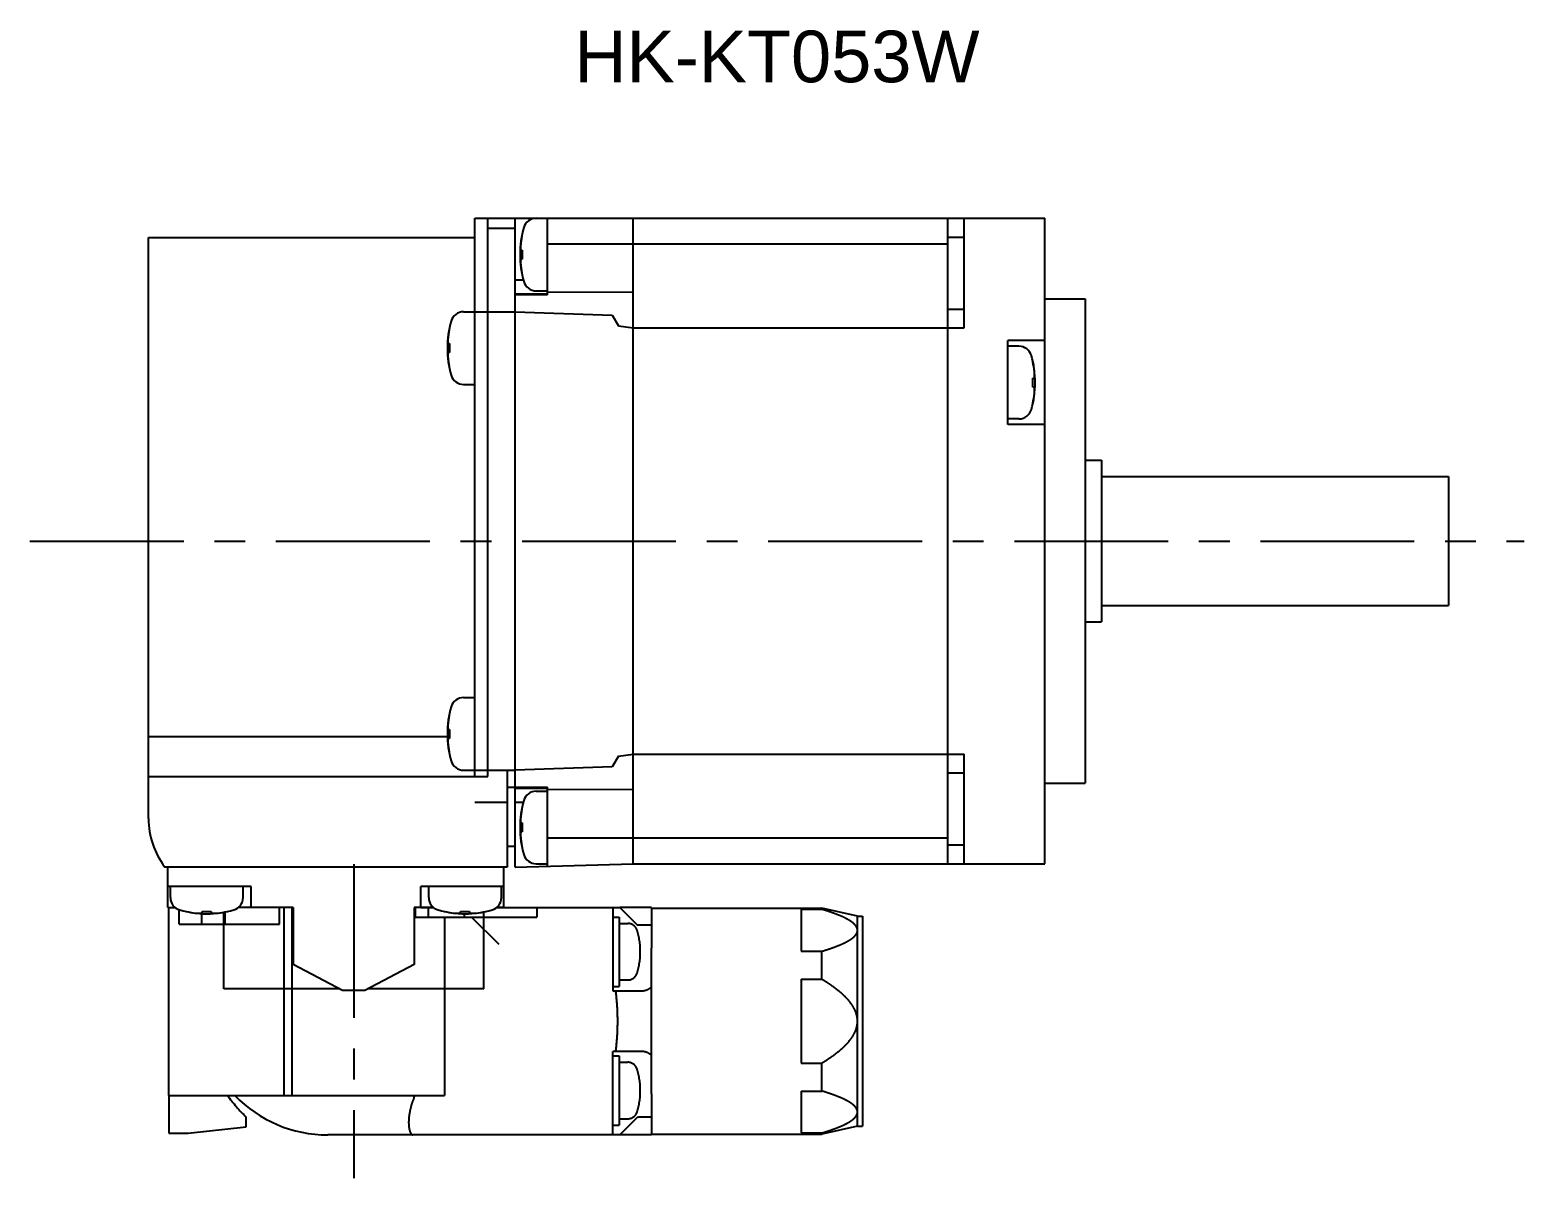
# Model space of a CAD drawing. Header units: millimetres. Extents: x 47 to 338, y 171 to 242.
# Drawn here: x 143.1 to 235.6, y 170.5 to 241.7 of the extents above; entities that cross this region are included whole.
import ezdxf

# ---------------------------------------------------------------- set-up
doc = ezdxf.new("R2010")
doc.units = ezdxf.units.MM
doc.linetypes.add('CENTER', pattern=[50.8, 31.75, -6.35, 6.35, -6.35])
doc.linetypes.add('PHANTOM', pattern=[63.5, 31.75, -6.35, 6.35, -6.35, 6.35, -6.35])
for name, color, linetype in [('CTR', 2, 'CENTER'), ('PHANTOM', 3, 'PHANTOM'), ('TEXT', 5, 'Continuous')]:
    doc.layers.add(name, color=color, linetype=linetype)
doc.styles.get("Standard").update_dxf_attribs({"font": 'arial.ttf'})

msp = doc.modelspace()

# ---------------------------------------------------------------- linework, layer by layer
for p, q in [((170.65, 195.4), (170.65, 230)), ((170.65, 230), (205.95, 230)), ((171.45, 195.4), (171.45, 230)), ((173.15, 189.8), (173.15, 230)), ((175.15, 225.25), (175.15, 230)), ((180.45, 190), (180.45, 230)), ((199.95, 190), (199.95, 230)), ((200.95, 223.2), (200.95, 230)), ((205.95, 190), (205.95, 230)), ((150.45, 192.8), (150.45, 228.8)), ((150.45, 228.8), (170.65, 228.8)), ((173.15, 229.354), (171.45, 229.354)), ((173.593, 229.05), (173.593, 229.019)), ((199.95, 228.835), (200.95, 228.835)), ((173.499, 228.03), (173.593, 228.03)), ((173.593, 228.03), (173.593, 227.47)), ((175.15, 228.42), (199.95, 228.42)), ((173.593, 227.47), (173.499, 227.47)), ((173.15, 226.184), (173.662, 226.184)), ((173.593, 226.481), (173.593, 226.45)), ((173.15, 225.306), (175.15, 225.306)), ((175.15, 225.25), (173.15, 225.25)), ((174.456, 225.5), (175.15, 225.5)), ((180.45, 225.419), (175.15, 225.393)), ((205.95, 225), (208.45, 225)), ((208.45, 225), (208.45, 195)), ((169.956, 224.2), (173.15, 224.2)), ((173.15, 224.2), (179.15, 223.99)), ((179.15, 223.99), (179.551, 223.323)), ((199.95, 224.359), (200.95, 224.359)), ((169.093, 223.25), (169.093, 223.219)), ((179.551, 223.323), (180.45, 223.2)), ((180.45, 223.2), (200.95, 223.2)), ((168.999, 222.23), (169.093, 222.23)), ((169.093, 222.23), (169.093, 221.67)), ((203.65, 217.217), (203.65, 222.417)), ((205.95, 222.417), (203.65, 222.417)), ((204.344, 222.067), (203.65, 222.067)), ((169.093, 221.67), (168.999, 221.67)), ((169.093, 220.681), (169.093, 220.65)), ((205.207, 221.087), (205.207, 221.117)), ((169.956, 219.7), (170.65, 219.7)), ((205.207, 219.537), (205.207, 220.097)), ((205.207, 220.097), (205.301, 220.097)), ((205.301, 219.537), (205.207, 219.537)), ((205.207, 218.517), (205.207, 218.548)), ((204.344, 217.567), (203.65, 217.567)), ((205.95, 217.217), (203.65, 217.217)), ((208.45, 215), (209.45, 215)), ((209.45, 215), (209.45, 205)), ((209.45, 214), (230.95, 214)), ((230.95, 214), (230.95, 206)), ((209.45, 206), (230.95, 206)), ((208.45, 205), (209.45, 205)), ((169.956, 200.3), (170.65, 200.3)), ((169.093, 199.35), (169.093, 199.319)), ((168.999, 198.33), (169.093, 198.33)), ((169.093, 198.33), (169.093, 197.77)), ((150.45, 197.889), (168.958, 197.889)), ((169.093, 197.77), (168.999, 197.77)), ((169.093, 196.781), (169.093, 196.75)), ((179.551, 196.677), (179.15, 196.01)), ((179.551, 196.677), (180.45, 196.8)), ((180.45, 196.8), (200.95, 196.8)), ((200.95, 190), (200.95, 196.8)), ((150.45, 195.4), (171.45, 195.4)), ((169.956, 195.8), (173.15, 195.8)), ((172.65, 195.8), (172.65, 189.8)), ((179.15, 196.01), (173.15, 195.8)), ((199.95, 195.641), (200.95, 195.641)), ((172.65, 194.75), (175.15, 194.75)), ((173.15, 194.694), (175.15, 194.694)), ((174.456, 194.5), (175.15, 194.5)), ((175.15, 189.855), (175.15, 194.75)), ((180.45, 194.581), (175.15, 194.607)), ((205.95, 195), (208.45, 195)), ((172.65, 193.8), (170.65, 193.8)), ((173.15, 193.816), (173.662, 193.816)), ((173.593, 193.55), (173.593, 193.519)), ((173.499, 192.53), (173.593, 192.53)), ((173.593, 192.53), (173.593, 191.97)), ((173.593, 191.97), (173.499, 191.97)), ((199.95, 191.58), (175.15, 191.58)), ((172.65, 191.1), (173.15, 191.1)), ((173.593, 190.981), (173.593, 190.95)), ((199.95, 191.165), (200.95, 191.165)), ((155.45, 189.8), (151.45, 189.8)), ((151.65, 187.3), (151.65, 189.8)), ((172.65, 189.8), (155.45, 189.8)), ((172.45, 187.3), (172.45, 189.8)), ((173.15, 189.8), (180.45, 190)), ((174.456, 190), (175.15, 190)), ((180.45, 190), (205.95, 190)), ((156.8, 188.6), (151.65, 188.6)), ((151.8, 187.906), (151.8, 188.6)), ((156.3, 187.906), (156.3, 188.6)), ((156.8, 187.3), (156.8, 188.6)), ((167.3, 187.3), (167.3, 188.6)), ((172.45, 188.6), (167.3, 188.6)), ((167.8, 187.906), (167.8, 188.6)), ((172.3, 187.906), (172.3, 188.6)), ((151.65, 187.3), (152.078, 187.3)), ((152.75, 187.043), (152.781, 187.043)), ((153.77, 186.949), (153.77, 187.043)), ((153.77, 187.043), (154.33, 187.043)), ((154.33, 187.043), (154.33, 186.949)), ((155.1, 182.25), (155.1, 186.996)), ((155.319, 187.043), (155.35, 187.043)), ((159.4, 187.3), (156.022, 187.3)), ((159.4, 187.3), (159.4, 183.76)), ((166.9, 187.3), (166.9, 183.76)), ((168.078, 187.3), (166.9, 187.3)), ((168.75, 187.043), (168.781, 187.043)), ((169.77, 186.949), (169.77, 187.043)), ((169.77, 187.043), (170.33, 187.043)), ((170.33, 187.043), (170.33, 186.949)), ((171.2, 182.25), (171.2, 187.012)), ((171.319, 187.043), (171.35, 187.043)), ((172.45, 187.3), (172.022, 187.3)), ((162.46, 182.15), (159.4, 183.76)), ((166.9, 183.76), (163.84, 182.15)), ((162.27, 182.25), (155.1, 182.25)), ((163.84, 182.15), (162.46, 182.15)), ((171.2, 182.25), (164.03, 182.25))]:
    msp.add_line(p, q)
for centre, radius, start, end in [((174.456, 229.2), 0.8, 90, 163.80865), ((179.45, 227.75), 6, 163.80865, 196.19135), ((179.45, 227.75), 5.993, 167.77143, 173.19887), ((179.45, 227.75), 5.993, 186.80113, 192.22857), ((174.456, 226.3), 0.8, 196.19135, 270), ((169.956, 223.4), 0.8, 90, 163.80865), ((174.95, 221.95), 6, 163.80865, 196.19135), ((174.95, 221.95), 5.993, 167.77143, 173.19887), ((204.344, 221.267), 0.8, 16.19135, 90), ((174.95, 221.95), 5.993, 186.80113, 192.22857), ((199.35, 219.817), 6, 343.80865, 16.19135), ((169.956, 220.5), 0.8, 196.19135, 270), ((199.35, 219.817), 5.993, 6.80113, 12.22857), ((199.35, 219.817), 5.993, 347.77143, 353.19887), ((204.344, 218.367), 0.8, 270, 343.80865), ((169.956, 199.5), 0.8, 90, 163.80865), ((174.95, 198.05), 6, 163.80865, 196.19135), ((174.95, 198.05), 5.993, 167.77143, 173.19887), ((174.95, 198.05), 5.993, 186.80113, 192.22857), ((169.956, 196.6), 0.8, 196.19135, 270), ((174.456, 193.7), 0.8, 90, 163.80865), ((179.45, 192.25), 6, 163.80865, 196.19135), ((179.45, 192.25), 5.993, 167.77143, 173.19887), ((155.45, 192.8), 5, 180, 216.8699), ((179.45, 192.25), 5.993, 186.80113, 192.22857), ((174.456, 190.8), 0.8, 196.19135, 270), ((152.6, 187.906), 0.8, 180, 253.80865), ((155.5, 187.906), 0.8, 286.19135, 0), ((168.6, 187.906), 0.8, 180, 253.80865), ((171.5, 187.906), 0.8, 286.19135, 0), ((154.05, 192.9), 6, 253.80865, 286.19135), ((154.05, 192.9), 5.993, 257.77143, 263.19887), ((154.05, 192.9), 5.993, 276.80113, 282.22857), ((170.05, 192.9), 6, 253.80865, 286.19135), ((170.05, 192.9), 5.993, 257.77143, 263.19887), ((170.05, 192.9), 5.993, 276.80113, 282.22857)]:
    msp.add_arc(centre, radius, start, end)
for points, knots in [([(173.499, 228.46), (173.498, 228.455), (173.498, 228.449), (173.497, 228.44), (173.496, 228.434), (173.496, 228.429), (173.496, 228.426), (173.496, 228.424), (173.495, 228.421), (173.495, 228.415), (173.494, 228.407), (173.493, 228.397), (173.493, 228.387), (173.492, 228.378), (173.492, 228.372), (173.491, 228.369), (173.491, 228.367), (173.491, 228.364), (173.491, 228.36), (173.49, 228.354), (173.49, 228.347), (173.489, 228.341), (173.489, 228.338), (173.489, 228.335), (173.489, 228.334), (173.489, 228.331), (173.489, 228.328), (173.488, 228.322), (173.488, 228.313), (173.487, 228.303), (173.487, 228.295), (173.486, 228.288), (173.486, 228.284), (173.486, 228.28), (173.486, 228.278), (173.485, 228.274), (173.485, 228.268), (173.485, 228.261), (173.485, 228.255), (173.484, 228.249), (173.484, 228.245), (173.484, 228.243), (173.484, 228.239), (173.484, 228.235), (173.483, 228.228), (173.483, 228.219), (173.483, 228.205), (173.482, 228.194), (173.482, 228.187)], [0, 0, 0, 0, 0.0625, 0.09375, 0.125, 0.140625, 0.15625, 0.164062, 0.171875, 0.1875, 0.21875, 0.25, 0.28125, 0.3125, 0.328125, 0.335938, 0.34375, 0.359375, 0.375, 0.40625, 0.4375, 0.46875, 0.484375, 0.492188, 0.5, 0.507812, 0.515625, 0.53125, 0.5625, 0.59375, 0.625, 0.640625, 0.65625, 0.664062, 0.671875, 0.6875, 0.71875, 0.75, 0.78125, 0.8125, 0.828125, 0.835938, 0.84375, 0.859375, 0.875, 0.90625, 0.9375, 1, 1, 1, 1]), ([(173.482, 228.187), (173.482, 228.184), (173.482, 228.179), (173.483, 228.173), (173.483, 228.168), (173.483, 228.165), (173.484, 228.161), (173.484, 228.157), (173.484, 228.151), (173.485, 228.145), (173.485, 228.14), (173.486, 228.136), (173.486, 228.133), (173.486, 228.13), (173.486, 228.126), (173.487, 228.122), (173.487, 228.119), (173.487, 228.116), (173.488, 228.115), (173.488, 228.111), (173.488, 228.108), (173.489, 228.103), (173.49, 228.097), (173.49, 228.091), (173.491, 228.086), (173.491, 228.082), (173.492, 228.08), (173.492, 228.077), (173.493, 228.073), (173.493, 228.069), (173.493, 228.066), (173.494, 228.063), (173.494, 228.06), (173.495, 228.057), (173.496, 228.051), (173.497, 228.042), (173.498, 228.034), (173.499, 228.03)], [0, 0, 0, 0, 0.0625, 0.125, 0.15625, 0.171875, 0.1875, 0.21875, 0.25, 0.28125, 0.3125, 0.328125, 0.34375, 0.375, 0.40625, 0.4375, 0.46875, 0.484375, 0.5, 0.515625, 0.53125, 0.5625, 0.59375, 0.625, 0.65625, 0.671875, 0.6875, 0.71875, 0.75, 0.78125, 0.8125, 0.828125, 0.84375, 0.859375, 0.875, 0.9375, 1, 1, 1, 1]), ([(173.499, 227.47), (173.498, 227.467), (173.498, 227.462), (173.497, 227.456), (173.496, 227.451), (173.495, 227.448), (173.495, 227.444), (173.494, 227.44), (173.493, 227.434), (173.493, 227.428), (173.492, 227.423), (173.491, 227.419), (173.491, 227.416), (173.491, 227.413), (173.49, 227.409), (173.49, 227.405), (173.489, 227.402), (173.489, 227.399), (173.489, 227.398), (173.489, 227.394), (173.488, 227.391), (173.488, 227.386), (173.487, 227.38), (173.487, 227.374), (173.486, 227.369), (173.486, 227.365), (173.485, 227.363), (173.485, 227.36), (173.485, 227.356), (173.485, 227.352), (173.484, 227.349), (173.484, 227.346), (173.484, 227.343), (173.484, 227.34), (173.483, 227.334), (173.483, 227.325), (173.482, 227.317), (173.482, 227.313)], [0, 0, 0, 0, 0.0625, 0.125, 0.15625, 0.171875, 0.1875, 0.21875, 0.25, 0.28125, 0.3125, 0.328125, 0.34375, 0.375, 0.40625, 0.4375, 0.46875, 0.484375, 0.5, 0.515625, 0.53125, 0.5625, 0.59375, 0.625, 0.65625, 0.671875, 0.6875, 0.71875, 0.75, 0.78125, 0.8125, 0.828125, 0.84375, 0.859375, 0.875, 0.9375, 1, 1, 1, 1]), ([(173.482, 227.313), (173.482, 227.308), (173.482, 227.302), (173.483, 227.293), (173.483, 227.287), (173.483, 227.283), (173.483, 227.28), (173.483, 227.278), (173.483, 227.274), (173.484, 227.268), (173.484, 227.26), (173.484, 227.25), (173.485, 227.24), (173.485, 227.231), (173.486, 227.225), (173.486, 227.222), (173.486, 227.22), (173.486, 227.217), (173.486, 227.213), (173.486, 227.207), (173.487, 227.2), (173.487, 227.195), (173.487, 227.191), (173.488, 227.188), (173.488, 227.187), (173.488, 227.184), (173.488, 227.181), (173.488, 227.175), (173.489, 227.166), (173.49, 227.156), (173.49, 227.148), (173.491, 227.141), (173.491, 227.137), (173.491, 227.133), (173.491, 227.131), (173.492, 227.127), (173.492, 227.121), (173.493, 227.115), (173.493, 227.108), (173.493, 227.102), (173.494, 227.098), (173.494, 227.096), (173.494, 227.092), (173.495, 227.088), (173.495, 227.081), (173.496, 227.072), (173.497, 227.058), (173.498, 227.047), (173.499, 227.04)], [0, 0, 0, 0, 0.0625, 0.09375, 0.125, 0.140625, 0.15625, 0.164062, 0.171875, 0.1875, 0.21875, 0.25, 0.28125, 0.3125, 0.328125, 0.335938, 0.34375, 0.359375, 0.375, 0.40625, 0.4375, 0.46875, 0.484375, 0.492188, 0.5, 0.507812, 0.515625, 0.53125, 0.5625, 0.59375, 0.625, 0.640625, 0.65625, 0.664062, 0.671875, 0.6875, 0.71875, 0.75, 0.78125, 0.8125, 0.828125, 0.835938, 0.84375, 0.859375, 0.875, 0.90625, 0.9375, 1, 1, 1, 1]), ([(168.999, 222.66), (168.998, 222.655), (168.998, 222.649), (168.997, 222.64), (168.996, 222.634), (168.996, 222.629), (168.996, 222.626), (168.996, 222.624), (168.995, 222.621), (168.995, 222.615), (168.994, 222.607), (168.993, 222.597), (168.993, 222.587), (168.992, 222.578), (168.992, 222.572), (168.991, 222.569), (168.991, 222.567), (168.991, 222.564), (168.991, 222.56), (168.99, 222.554), (168.99, 222.547), (168.989, 222.541), (168.989, 222.538), (168.989, 222.535), (168.989, 222.534), (168.989, 222.531), (168.989, 222.528), (168.988, 222.522), (168.988, 222.513), (168.987, 222.503), (168.987, 222.495), (168.986, 222.488), (168.986, 222.484), (168.986, 222.48), (168.986, 222.478), (168.985, 222.474), (168.985, 222.468), (168.985, 222.461), (168.985, 222.455), (168.984, 222.449), (168.984, 222.445), (168.984, 222.443), (168.984, 222.439), (168.984, 222.435), (168.983, 222.428), (168.983, 222.419), (168.983, 222.405), (168.982, 222.394), (168.982, 222.387)], [0, 0, 0, 0, 0.0625, 0.09375, 0.125, 0.140625, 0.15625, 0.164062, 0.171875, 0.1875, 0.21875, 0.25, 0.28125, 0.3125, 0.328125, 0.335938, 0.34375, 0.359375, 0.375, 0.40625, 0.4375, 0.46875, 0.484375, 0.492188, 0.5, 0.507812, 0.515625, 0.53125, 0.5625, 0.59375, 0.625, 0.640625, 0.65625, 0.664062, 0.671875, 0.6875, 0.71875, 0.75, 0.78125, 0.8125, 0.828125, 0.835938, 0.84375, 0.859375, 0.875, 0.90625, 0.9375, 1, 1, 1, 1]), ([(168.982, 222.387), (168.982, 222.384), (168.982, 222.379), (168.983, 222.373), (168.983, 222.368), (168.983, 222.365), (168.984, 222.361), (168.984, 222.357), (168.984, 222.351), (168.985, 222.345), (168.985, 222.34), (168.986, 222.336), (168.986, 222.333), (168.986, 222.33), (168.986, 222.326), (168.987, 222.322), (168.987, 222.319), (168.987, 222.316), (168.988, 222.315), (168.988, 222.311), (168.988, 222.308), (168.989, 222.303), (168.99, 222.297), (168.99, 222.291), (168.991, 222.286), (168.991, 222.282), (168.992, 222.28), (168.992, 222.277), (168.993, 222.273), (168.993, 222.269), (168.993, 222.266), (168.994, 222.263), (168.994, 222.26), (168.995, 222.257), (168.996, 222.251), (168.997, 222.242), (168.998, 222.234), (168.999, 222.23)], [0, 0, 0, 0, 0.0625, 0.125, 0.15625, 0.171875, 0.1875, 0.21875, 0.25, 0.28125, 0.3125, 0.328125, 0.34375, 0.375, 0.40625, 0.4375, 0.46875, 0.484375, 0.5, 0.515625, 0.53125, 0.5625, 0.59375, 0.625, 0.65625, 0.671875, 0.6875, 0.71875, 0.75, 0.78125, 0.8125, 0.828125, 0.84375, 0.859375, 0.875, 0.9375, 1, 1, 1, 1]), ([(168.999, 221.67), (168.998, 221.667), (168.998, 221.662), (168.997, 221.656), (168.996, 221.651), (168.995, 221.648), (168.995, 221.644), (168.994, 221.64), (168.993, 221.634), (168.993, 221.628), (168.992, 221.623), (168.991, 221.619), (168.991, 221.616), (168.991, 221.613), (168.99, 221.609), (168.99, 221.605), (168.989, 221.602), (168.989, 221.599), (168.989, 221.598), (168.989, 221.594), (168.988, 221.591), (168.988, 221.586), (168.987, 221.58), (168.987, 221.574), (168.986, 221.569), (168.986, 221.565), (168.985, 221.563), (168.985, 221.56), (168.985, 221.556), (168.985, 221.552), (168.984, 221.549), (168.984, 221.546), (168.984, 221.543), (168.984, 221.54), (168.983, 221.534), (168.983, 221.525), (168.982, 221.517), (168.982, 221.513)], [0, 0, 0, 0, 0.0625, 0.125, 0.15625, 0.171875, 0.1875, 0.21875, 0.25, 0.28125, 0.3125, 0.328125, 0.34375, 0.375, 0.40625, 0.4375, 0.46875, 0.484375, 0.5, 0.515625, 0.53125, 0.5625, 0.59375, 0.625, 0.65625, 0.671875, 0.6875, 0.71875, 0.75, 0.78125, 0.8125, 0.828125, 0.84375, 0.859375, 0.875, 0.9375, 1, 1, 1, 1]), ([(168.982, 221.513), (168.982, 221.508), (168.982, 221.502), (168.983, 221.493), (168.983, 221.487), (168.983, 221.483), (168.983, 221.48), (168.983, 221.478), (168.983, 221.474), (168.984, 221.468), (168.984, 221.46), (168.984, 221.45), (168.985, 221.44), (168.985, 221.431), (168.986, 221.425), (168.986, 221.422), (168.986, 221.42), (168.986, 221.417), (168.986, 221.413), (168.986, 221.407), (168.987, 221.4), (168.987, 221.395), (168.987, 221.391), (168.988, 221.388), (168.988, 221.387), (168.988, 221.384), (168.988, 221.381), (168.988, 221.375), (168.989, 221.366), (168.99, 221.356), (168.99, 221.348), (168.991, 221.341), (168.991, 221.337), (168.991, 221.333), (168.991, 221.331), (168.992, 221.327), (168.992, 221.321), (168.993, 221.315), (168.993, 221.308), (168.993, 221.302), (168.994, 221.298), (168.994, 221.296), (168.994, 221.292), (168.995, 221.288), (168.995, 221.281), (168.996, 221.272), (168.997, 221.258), (168.998, 221.247), (168.999, 221.24)], [0, 0, 0, 0, 0.0625, 0.09375, 0.125, 0.140625, 0.15625, 0.164062, 0.171875, 0.1875, 0.21875, 0.25, 0.28125, 0.3125, 0.328125, 0.335938, 0.34375, 0.359375, 0.375, 0.40625, 0.4375, 0.46875, 0.484375, 0.492188, 0.5, 0.507812, 0.515625, 0.53125, 0.5625, 0.59375, 0.625, 0.640625, 0.65625, 0.664062, 0.671875, 0.6875, 0.71875, 0.75, 0.78125, 0.8125, 0.828125, 0.835938, 0.84375, 0.859375, 0.875, 0.90625, 0.9375, 1, 1, 1, 1]), ([(205.318, 220.254), (205.318, 220.259), (205.318, 220.266), (205.317, 220.275), (205.317, 220.28), (205.317, 220.285), (205.317, 220.288), (205.317, 220.29), (205.317, 220.293), (205.316, 220.299), (205.316, 220.307), (205.316, 220.318), (205.315, 220.328), (205.315, 220.336), (205.314, 220.342), (205.314, 220.345), (205.314, 220.347), (205.314, 220.35), (205.314, 220.355), (205.314, 220.36), (205.313, 220.367), (205.313, 220.373), (205.313, 220.377), (205.312, 220.379), (205.312, 220.38), (205.312, 220.383), (205.312, 220.387), (205.312, 220.393), (205.311, 220.401), (205.31, 220.411), (205.31, 220.42), (205.309, 220.426), (205.309, 220.431), (205.309, 220.434), (205.309, 220.437), (205.308, 220.44), (205.308, 220.446), (205.307, 220.453), (205.307, 220.46), (205.307, 220.465), (205.306, 220.469), (205.306, 220.472), (205.306, 220.475), (205.305, 220.48), (205.305, 220.487), (205.304, 220.495), (205.303, 220.51), (205.302, 220.52), (205.301, 220.527)], [0, 0, 0, 0, 0.0625, 0.09375, 0.125, 0.140625, 0.15625, 0.164062, 0.171875, 0.1875, 0.21875, 0.25, 0.28125, 0.3125, 0.328125, 0.335938, 0.34375, 0.359375, 0.375, 0.40625, 0.4375, 0.46875, 0.484375, 0.492188, 0.5, 0.507812, 0.515625, 0.53125, 0.5625, 0.59375, 0.625, 0.640625, 0.65625, 0.664062, 0.671875, 0.6875, 0.71875, 0.75, 0.78125, 0.8125, 0.828125, 0.835938, 0.84375, 0.859375, 0.875, 0.90625, 0.9375, 1, 1, 1, 1]), ([(205.301, 220.097), (205.302, 220.1), (205.302, 220.105), (205.303, 220.112), (205.304, 220.116), (205.305, 220.119), (205.305, 220.123), (205.306, 220.128), (205.307, 220.134), (205.307, 220.14), (205.308, 220.144), (205.309, 220.148), (205.309, 220.151), (205.309, 220.154), (205.31, 220.158), (205.31, 220.162), (205.311, 220.165), (205.311, 220.168), (205.311, 220.17), (205.311, 220.173), (205.312, 220.177), (205.312, 220.182), (205.313, 220.188), (205.313, 220.193), (205.314, 220.198), (205.314, 220.202), (205.315, 220.204), (205.315, 220.208), (205.315, 220.212), (205.315, 220.215), (205.316, 220.219), (205.316, 220.221), (205.316, 220.224), (205.316, 220.227), (205.317, 220.233), (205.317, 220.242), (205.318, 220.25), (205.318, 220.254)], [0, 0, 0, 0, 0.0625, 0.125, 0.15625, 0.171875, 0.1875, 0.21875, 0.25, 0.28125, 0.3125, 0.328125, 0.34375, 0.375, 0.40625, 0.4375, 0.46875, 0.484375, 0.5, 0.515625, 0.53125, 0.5625, 0.59375, 0.625, 0.65625, 0.671875, 0.6875, 0.71875, 0.75, 0.78125, 0.8125, 0.828125, 0.84375, 0.859375, 0.875, 0.9375, 1, 1, 1, 1]), ([(205.318, 219.38), (205.318, 219.383), (205.318, 219.388), (205.317, 219.395), (205.317, 219.399), (205.317, 219.402), (205.316, 219.406), (205.316, 219.411), (205.316, 219.417), (205.315, 219.423), (205.315, 219.427), (205.314, 219.432), (205.314, 219.434), (205.314, 219.438), (205.314, 219.441), (205.313, 219.445), (205.313, 219.449), (205.313, 219.451), (205.312, 219.453), (205.312, 219.456), (205.312, 219.46), (205.311, 219.465), (205.31, 219.471), (205.31, 219.476), (205.309, 219.481), (205.309, 219.485), (205.308, 219.487), (205.308, 219.491), (205.307, 219.495), (205.307, 219.498), (205.307, 219.502), (205.306, 219.504), (205.306, 219.507), (205.305, 219.51), (205.304, 219.516), (205.303, 219.525), (205.302, 219.533), (205.301, 219.537)], [0, 0, 0, 0, 0.0625, 0.125, 0.15625, 0.171875, 0.1875, 0.21875, 0.25, 0.28125, 0.3125, 0.328125, 0.34375, 0.375, 0.40625, 0.4375, 0.46875, 0.484375, 0.5, 0.515625, 0.53125, 0.5625, 0.59375, 0.625, 0.65625, 0.671875, 0.6875, 0.71875, 0.75, 0.78125, 0.8125, 0.828125, 0.84375, 0.859375, 0.875, 0.9375, 1, 1, 1, 1]), ([(205.301, 219.108), (205.302, 219.112), (205.302, 219.119), (205.303, 219.128), (205.304, 219.134), (205.304, 219.138), (205.304, 219.141), (205.304, 219.143), (205.305, 219.146), (205.305, 219.152), (205.306, 219.161), (205.307, 219.171), (205.307, 219.181), (205.308, 219.189), (205.308, 219.195), (205.309, 219.198), (205.309, 219.2), (205.309, 219.203), (205.309, 219.208), (205.31, 219.213), (205.31, 219.22), (205.311, 219.226), (205.311, 219.23), (205.311, 219.232), (205.311, 219.234), (205.311, 219.236), (205.311, 219.24), (205.312, 219.246), (205.312, 219.254), (205.313, 219.264), (205.313, 219.273), (205.314, 219.279), (205.314, 219.284), (205.314, 219.287), (205.314, 219.29), (205.315, 219.293), (205.315, 219.299), (205.315, 219.306), (205.315, 219.313), (205.316, 219.318), (205.316, 219.322), (205.316, 219.325), (205.316, 219.328), (205.316, 219.333), (205.317, 219.34), (205.317, 219.349), (205.317, 219.363), (205.318, 219.373), (205.318, 219.38)], [0, 0, 0, 0, 0.0625, 0.09375, 0.125, 0.140625, 0.15625, 0.164062, 0.171875, 0.1875, 0.21875, 0.25, 0.28125, 0.3125, 0.328125, 0.335938, 0.34375, 0.359375, 0.375, 0.40625, 0.4375, 0.46875, 0.484375, 0.492188, 0.5, 0.507812, 0.515625, 0.53125, 0.5625, 0.59375, 0.625, 0.640625, 0.65625, 0.664062, 0.671875, 0.6875, 0.71875, 0.75, 0.78125, 0.8125, 0.828125, 0.835938, 0.84375, 0.859375, 0.875, 0.90625, 0.9375, 1, 1, 1, 1]), ([(168.999, 198.76), (168.998, 198.755), (168.998, 198.749), (168.997, 198.74), (168.996, 198.734), (168.996, 198.729), (168.996, 198.726), (168.996, 198.724), (168.995, 198.721), (168.995, 198.715), (168.994, 198.707), (168.993, 198.697), (168.993, 198.687), (168.992, 198.678), (168.992, 198.672), (168.991, 198.669), (168.991, 198.667), (168.991, 198.664), (168.991, 198.66), (168.99, 198.654), (168.99, 198.647), (168.989, 198.641), (168.989, 198.638), (168.989, 198.635), (168.989, 198.634), (168.989, 198.631), (168.989, 198.628), (168.988, 198.622), (168.988, 198.613), (168.987, 198.603), (168.987, 198.595), (168.986, 198.588), (168.986, 198.584), (168.986, 198.58), (168.986, 198.578), (168.985, 198.574), (168.985, 198.568), (168.985, 198.561), (168.985, 198.555), (168.984, 198.549), (168.984, 198.545), (168.984, 198.543), (168.984, 198.539), (168.984, 198.535), (168.983, 198.528), (168.983, 198.519), (168.983, 198.505), (168.982, 198.494), (168.982, 198.487)], [0, 0, 0, 0, 0.0625, 0.09375, 0.125, 0.140625, 0.15625, 0.164062, 0.171875, 0.1875, 0.21875, 0.25, 0.28125, 0.3125, 0.328125, 0.335938, 0.34375, 0.359375, 0.375, 0.40625, 0.4375, 0.46875, 0.484375, 0.492188, 0.5, 0.507812, 0.515625, 0.53125, 0.5625, 0.59375, 0.625, 0.640625, 0.65625, 0.664062, 0.671875, 0.6875, 0.71875, 0.75, 0.78125, 0.8125, 0.828125, 0.835938, 0.84375, 0.859375, 0.875, 0.90625, 0.9375, 1, 1, 1, 1]), ([(168.982, 198.487), (168.982, 198.484), (168.982, 198.479), (168.983, 198.473), (168.983, 198.468), (168.983, 198.465), (168.984, 198.461), (168.984, 198.457), (168.984, 198.451), (168.985, 198.445), (168.985, 198.44), (168.986, 198.436), (168.986, 198.433), (168.986, 198.43), (168.986, 198.426), (168.987, 198.422), (168.987, 198.419), (168.987, 198.416), (168.988, 198.415), (168.988, 198.411), (168.988, 198.408), (168.989, 198.403), (168.99, 198.397), (168.99, 198.391), (168.991, 198.386), (168.991, 198.382), (168.992, 198.38), (168.992, 198.377), (168.993, 198.373), (168.993, 198.369), (168.993, 198.366), (168.994, 198.363), (168.994, 198.36), (168.995, 198.357), (168.996, 198.351), (168.997, 198.342), (168.998, 198.334), (168.999, 198.33)], [0, 0, 0, 0, 0.0625, 0.125, 0.15625, 0.171875, 0.1875, 0.21875, 0.25, 0.28125, 0.3125, 0.328125, 0.34375, 0.375, 0.40625, 0.4375, 0.46875, 0.484375, 0.5, 0.515625, 0.53125, 0.5625, 0.59375, 0.625, 0.65625, 0.671875, 0.6875, 0.71875, 0.75, 0.78125, 0.8125, 0.828125, 0.84375, 0.859375, 0.875, 0.9375, 1, 1, 1, 1]), ([(168.999, 197.77), (168.998, 197.767), (168.998, 197.762), (168.997, 197.756), (168.996, 197.751), (168.995, 197.748), (168.995, 197.744), (168.994, 197.74), (168.993, 197.734), (168.993, 197.728), (168.992, 197.723), (168.991, 197.719), (168.991, 197.716), (168.991, 197.713), (168.99, 197.709), (168.99, 197.705), (168.989, 197.702), (168.989, 197.699), (168.989, 197.698), (168.989, 197.694), (168.988, 197.691), (168.988, 197.686), (168.987, 197.68), (168.987, 197.674), (168.986, 197.669), (168.986, 197.665), (168.985, 197.663), (168.985, 197.66), (168.985, 197.656), (168.985, 197.652), (168.984, 197.649), (168.984, 197.646), (168.984, 197.643), (168.984, 197.64), (168.983, 197.634), (168.983, 197.625), (168.982, 197.617), (168.982, 197.613)], [0, 0, 0, 0, 0.0625, 0.125, 0.15625, 0.171875, 0.1875, 0.21875, 0.25, 0.28125, 0.3125, 0.328125, 0.34375, 0.375, 0.40625, 0.4375, 0.46875, 0.484375, 0.5, 0.515625, 0.53125, 0.5625, 0.59375, 0.625, 0.65625, 0.671875, 0.6875, 0.71875, 0.75, 0.78125, 0.8125, 0.828125, 0.84375, 0.859375, 0.875, 0.9375, 1, 1, 1, 1]), ([(168.982, 197.613), (168.982, 197.608), (168.982, 197.602), (168.983, 197.593), (168.983, 197.587), (168.983, 197.583), (168.983, 197.58), (168.983, 197.578), (168.983, 197.574), (168.984, 197.568), (168.984, 197.56), (168.984, 197.55), (168.985, 197.54), (168.985, 197.531), (168.986, 197.525), (168.986, 197.522), (168.986, 197.52), (168.986, 197.517), (168.986, 197.513), (168.986, 197.507), (168.987, 197.5), (168.987, 197.495), (168.987, 197.491), (168.988, 197.488), (168.988, 197.487), (168.988, 197.484), (168.988, 197.481), (168.988, 197.475), (168.989, 197.466), (168.99, 197.456), (168.99, 197.448), (168.991, 197.441), (168.991, 197.437), (168.991, 197.433), (168.991, 197.431), (168.992, 197.427), (168.992, 197.421), (168.993, 197.415), (168.993, 197.408), (168.993, 197.402), (168.994, 197.398), (168.994, 197.396), (168.994, 197.392), (168.995, 197.388), (168.995, 197.381), (168.996, 197.372), (168.997, 197.358), (168.998, 197.347), (168.999, 197.34)], [0, 0, 0, 0, 0.0625, 0.09375, 0.125, 0.140625, 0.15625, 0.164062, 0.171875, 0.1875, 0.21875, 0.25, 0.28125, 0.3125, 0.328125, 0.335938, 0.34375, 0.359375, 0.375, 0.40625, 0.4375, 0.46875, 0.484375, 0.492188, 0.5, 0.507812, 0.515625, 0.53125, 0.5625, 0.59375, 0.625, 0.640625, 0.65625, 0.664062, 0.671875, 0.6875, 0.71875, 0.75, 0.78125, 0.8125, 0.828125, 0.835938, 0.84375, 0.859375, 0.875, 0.90625, 0.9375, 1, 1, 1, 1]), ([(173.499, 192.96), (173.498, 192.955), (173.498, 192.949), (173.497, 192.94), (173.496, 192.934), (173.496, 192.929), (173.496, 192.926), (173.496, 192.924), (173.495, 192.921), (173.495, 192.915), (173.494, 192.907), (173.493, 192.897), (173.493, 192.887), (173.492, 192.878), (173.492, 192.872), (173.491, 192.869), (173.491, 192.867), (173.491, 192.864), (173.491, 192.86), (173.49, 192.854), (173.49, 192.847), (173.489, 192.841), (173.489, 192.838), (173.489, 192.835), (173.489, 192.834), (173.489, 192.831), (173.489, 192.828), (173.488, 192.822), (173.488, 192.813), (173.487, 192.803), (173.487, 192.795), (173.486, 192.788), (173.486, 192.784), (173.486, 192.78), (173.486, 192.778), (173.485, 192.774), (173.485, 192.768), (173.485, 192.761), (173.485, 192.755), (173.484, 192.749), (173.484, 192.745), (173.484, 192.743), (173.484, 192.739), (173.484, 192.735), (173.483, 192.728), (173.483, 192.719), (173.483, 192.705), (173.482, 192.694), (173.482, 192.687)], [0, 0, 0, 0, 0.0625, 0.09375, 0.125, 0.140625, 0.15625, 0.164062, 0.171875, 0.1875, 0.21875, 0.25, 0.28125, 0.3125, 0.328125, 0.335938, 0.34375, 0.359375, 0.375, 0.40625, 0.4375, 0.46875, 0.484375, 0.492188, 0.5, 0.507812, 0.515625, 0.53125, 0.5625, 0.59375, 0.625, 0.640625, 0.65625, 0.664062, 0.671875, 0.6875, 0.71875, 0.75, 0.78125, 0.8125, 0.828125, 0.835938, 0.84375, 0.859375, 0.875, 0.90625, 0.9375, 1, 1, 1, 1]), ([(173.482, 192.687), (173.482, 192.684), (173.482, 192.679), (173.483, 192.673), (173.483, 192.668), (173.483, 192.665), (173.484, 192.661), (173.484, 192.657), (173.484, 192.651), (173.485, 192.645), (173.485, 192.64), (173.486, 192.636), (173.486, 192.633), (173.486, 192.63), (173.486, 192.626), (173.487, 192.622), (173.487, 192.619), (173.487, 192.616), (173.488, 192.615), (173.488, 192.611), (173.488, 192.608), (173.489, 192.603), (173.49, 192.597), (173.49, 192.591), (173.491, 192.586), (173.491, 192.582), (173.492, 192.58), (173.492, 192.577), (173.493, 192.573), (173.493, 192.569), (173.493, 192.566), (173.494, 192.563), (173.494, 192.56), (173.495, 192.557), (173.496, 192.551), (173.497, 192.542), (173.498, 192.534), (173.499, 192.53)], [0, 0, 0, 0, 0.0625, 0.125, 0.15625, 0.171875, 0.1875, 0.21875, 0.25, 0.28125, 0.3125, 0.328125, 0.34375, 0.375, 0.40625, 0.4375, 0.46875, 0.484375, 0.5, 0.515625, 0.53125, 0.5625, 0.59375, 0.625, 0.65625, 0.671875, 0.6875, 0.71875, 0.75, 0.78125, 0.8125, 0.828125, 0.84375, 0.859375, 0.875, 0.9375, 1, 1, 1, 1]), ([(173.499, 191.97), (173.498, 191.967), (173.498, 191.962), (173.497, 191.956), (173.496, 191.951), (173.495, 191.948), (173.495, 191.944), (173.494, 191.94), (173.493, 191.934), (173.493, 191.928), (173.492, 191.923), (173.491, 191.919), (173.491, 191.916), (173.491, 191.913), (173.49, 191.909), (173.49, 191.905), (173.489, 191.902), (173.489, 191.899), (173.489, 191.898), (173.489, 191.894), (173.488, 191.891), (173.488, 191.886), (173.487, 191.88), (173.487, 191.874), (173.486, 191.869), (173.486, 191.865), (173.485, 191.863), (173.485, 191.86), (173.485, 191.856), (173.485, 191.852), (173.484, 191.849), (173.484, 191.846), (173.484, 191.843), (173.484, 191.84), (173.483, 191.834), (173.483, 191.825), (173.482, 191.817), (173.482, 191.813)], [0, 0, 0, 0, 0.0625, 0.125, 0.15625, 0.171875, 0.1875, 0.21875, 0.25, 0.28125, 0.3125, 0.328125, 0.34375, 0.375, 0.40625, 0.4375, 0.46875, 0.484375, 0.5, 0.515625, 0.53125, 0.5625, 0.59375, 0.625, 0.65625, 0.671875, 0.6875, 0.71875, 0.75, 0.78125, 0.8125, 0.828125, 0.84375, 0.859375, 0.875, 0.9375, 1, 1, 1, 1]), ([(173.482, 191.813), (173.482, 191.808), (173.482, 191.802), (173.483, 191.793), (173.483, 191.787), (173.483, 191.783), (173.483, 191.78), (173.483, 191.778), (173.483, 191.774), (173.484, 191.768), (173.484, 191.76), (173.484, 191.75), (173.485, 191.74), (173.485, 191.731), (173.486, 191.725), (173.486, 191.722), (173.486, 191.72), (173.486, 191.717), (173.486, 191.713), (173.486, 191.707), (173.487, 191.7), (173.487, 191.695), (173.487, 191.691), (173.488, 191.688), (173.488, 191.687), (173.488, 191.684), (173.488, 191.681), (173.488, 191.675), (173.489, 191.666), (173.49, 191.656), (173.49, 191.648), (173.491, 191.641), (173.491, 191.637), (173.491, 191.633), (173.491, 191.631), (173.492, 191.627), (173.492, 191.621), (173.493, 191.615), (173.493, 191.608), (173.493, 191.602), (173.494, 191.598), (173.494, 191.596), (173.494, 191.592), (173.495, 191.588), (173.495, 191.581), (173.496, 191.572), (173.497, 191.558), (173.498, 191.547), (173.499, 191.54)], [0, 0, 0, 0, 0.0625, 0.09375, 0.125, 0.140625, 0.15625, 0.164062, 0.171875, 0.1875, 0.21875, 0.25, 0.28125, 0.3125, 0.328125, 0.335938, 0.34375, 0.359375, 0.375, 0.40625, 0.4375, 0.46875, 0.484375, 0.492188, 0.5, 0.507812, 0.515625, 0.53125, 0.5625, 0.59375, 0.625, 0.640625, 0.65625, 0.664062, 0.671875, 0.6875, 0.71875, 0.75, 0.78125, 0.8125, 0.828125, 0.835938, 0.84375, 0.859375, 0.875, 0.90625, 0.9375, 1, 1, 1, 1]), ([(153.34, 186.949), (153.345, 186.948), (153.351, 186.948), (153.36, 186.947), (153.366, 186.946), (153.371, 186.946), (153.374, 186.946), (153.376, 186.946), (153.379, 186.945), (153.385, 186.945), (153.393, 186.944), (153.403, 186.943), (153.413, 186.943), (153.422, 186.942), (153.428, 186.942), (153.431, 186.941), (153.433, 186.941), (153.436, 186.941), (153.44, 186.941), (153.446, 186.94), (153.453, 186.94), (153.459, 186.939), (153.462, 186.939), (153.465, 186.939), (153.466, 186.939), (153.469, 186.939), (153.472, 186.939), (153.478, 186.938), (153.487, 186.938), (153.497, 186.937), (153.505, 186.937), (153.512, 186.936), (153.516, 186.936), (153.52, 186.936), (153.522, 186.936), (153.526, 186.935), (153.532, 186.935), (153.539, 186.935), (153.545, 186.935), (153.551, 186.934), (153.555, 186.934), (153.557, 186.934), (153.561, 186.934), (153.565, 186.934), (153.572, 186.933), (153.581, 186.933), (153.595, 186.933), (153.606, 186.932), (153.613, 186.932)], [0, 0, 0, 0, 0.0625, 0.09375, 0.125, 0.140625, 0.15625, 0.164062, 0.171875, 0.1875, 0.21875, 0.25, 0.28125, 0.3125, 0.328125, 0.335938, 0.34375, 0.359375, 0.375, 0.40625, 0.4375, 0.46875, 0.484375, 0.492188, 0.5, 0.507812, 0.515625, 0.53125, 0.5625, 0.59375, 0.625, 0.640625, 0.65625, 0.664062, 0.671875, 0.6875, 0.71875, 0.75, 0.78125, 0.8125, 0.828125, 0.835938, 0.84375, 0.859375, 0.875, 0.90625, 0.9375, 1, 1, 1, 1]), ([(153.613, 186.932), (153.616, 186.932), (153.621, 186.932), (153.627, 186.933), (153.632, 186.933), (153.635, 186.933), (153.639, 186.934), (153.643, 186.934), (153.649, 186.934), (153.655, 186.935), (153.66, 186.935), (153.664, 186.936), (153.667, 186.936), (153.67, 186.936), (153.674, 186.936), (153.678, 186.937), (153.681, 186.937), (153.684, 186.937), (153.685, 186.938), (153.689, 186.938), (153.692, 186.938), (153.697, 186.939), (153.703, 186.94), (153.709, 186.94), (153.714, 186.941), (153.718, 186.941), (153.72, 186.942), (153.723, 186.942), (153.727, 186.943), (153.731, 186.943), (153.734, 186.943), (153.737, 186.944), (153.74, 186.944), (153.743, 186.945), (153.749, 186.946), (153.758, 186.947), (153.766, 186.948), (153.77, 186.949)], [0, 0, 0, 0, 0.0625, 0.125, 0.15625, 0.171875, 0.1875, 0.21875, 0.25, 0.28125, 0.3125, 0.328125, 0.34375, 0.375, 0.40625, 0.4375, 0.46875, 0.484375, 0.5, 0.515625, 0.53125, 0.5625, 0.59375, 0.625, 0.65625, 0.671875, 0.6875, 0.71875, 0.75, 0.78125, 0.8125, 0.828125, 0.84375, 0.859375, 0.875, 0.9375, 1, 1, 1, 1]), ([(154.33, 186.949), (154.333, 186.948), (154.338, 186.948), (154.344, 186.947), (154.349, 186.946), (154.352, 186.945), (154.356, 186.945), (154.36, 186.944), (154.366, 186.943), (154.372, 186.943), (154.377, 186.942), (154.381, 186.941), (154.384, 186.941), (154.387, 186.941), (154.391, 186.94), (154.395, 186.94), (154.398, 186.939), (154.401, 186.939), (154.402, 186.939), (154.406, 186.939), (154.409, 186.938), (154.414, 186.938), (154.42, 186.937), (154.426, 186.937), (154.431, 186.936), (154.435, 186.936), (154.437, 186.935), (154.44, 186.935), (154.444, 186.935), (154.448, 186.935), (154.451, 186.934), (154.454, 186.934), (154.457, 186.934), (154.46, 186.934), (154.466, 186.933), (154.475, 186.933), (154.483, 186.932), (154.487, 186.932)], [0, 0, 0, 0, 0.0625, 0.125, 0.15625, 0.171875, 0.1875, 0.21875, 0.25, 0.28125, 0.3125, 0.328125, 0.34375, 0.375, 0.40625, 0.4375, 0.46875, 0.484375, 0.5, 0.515625, 0.53125, 0.5625, 0.59375, 0.625, 0.65625, 0.671875, 0.6875, 0.71875, 0.75, 0.78125, 0.8125, 0.828125, 0.84375, 0.859375, 0.875, 0.9375, 1, 1, 1, 1]), ([(154.487, 186.932), (154.492, 186.932), (154.498, 186.932), (154.507, 186.933), (154.513, 186.933), (154.517, 186.933), (154.52, 186.933), (154.522, 186.933), (154.526, 186.933), (154.532, 186.934), (154.54, 186.934), (154.55, 186.934), (154.56, 186.935), (154.569, 186.935), (154.575, 186.936), (154.578, 186.936), (154.58, 186.936), (154.583, 186.936), (154.587, 186.936), (154.593, 186.936), (154.6, 186.937), (154.605, 186.937), (154.609, 186.937), (154.612, 186.938), (154.613, 186.938), (154.616, 186.938), (154.619, 186.938), (154.625, 186.938), (154.634, 186.939), (154.644, 186.94), (154.652, 186.94), (154.659, 186.941), (154.663, 186.941), (154.667, 186.941), (154.669, 186.941), (154.673, 186.942), (154.679, 186.942), (154.685, 186.943), (154.692, 186.943), (154.698, 186.943), (154.702, 186.944), (154.704, 186.944), (154.708, 186.944), (154.712, 186.945), (154.719, 186.945), (154.728, 186.946), (154.742, 186.947), (154.753, 186.948), (154.76, 186.949)], [0, 0, 0, 0, 0.0625, 0.09375, 0.125, 0.140625, 0.15625, 0.164062, 0.171875, 0.1875, 0.21875, 0.25, 0.28125, 0.3125, 0.328125, 0.335938, 0.34375, 0.359375, 0.375, 0.40625, 0.4375, 0.46875, 0.484375, 0.492188, 0.5, 0.507812, 0.515625, 0.53125, 0.5625, 0.59375, 0.625, 0.640625, 0.65625, 0.664062, 0.671875, 0.6875, 0.71875, 0.75, 0.78125, 0.8125, 0.828125, 0.835938, 0.84375, 0.859375, 0.875, 0.90625, 0.9375, 1, 1, 1, 1]), ([(169.34, 186.949), (169.345, 186.948), (169.351, 186.948), (169.36, 186.947), (169.366, 186.946), (169.371, 186.946), (169.374, 186.946), (169.376, 186.946), (169.379, 186.945), (169.385, 186.945), (169.393, 186.944), (169.403, 186.943), (169.413, 186.943), (169.422, 186.942), (169.428, 186.942), (169.431, 186.941), (169.433, 186.941), (169.436, 186.941), (169.44, 186.941), (169.446, 186.94), (169.453, 186.94), (169.459, 186.939), (169.462, 186.939), (169.465, 186.939), (169.466, 186.939), (169.469, 186.939), (169.472, 186.939), (169.478, 186.938), (169.487, 186.938), (169.497, 186.937), (169.505, 186.937), (169.512, 186.936), (169.516, 186.936), (169.52, 186.936), (169.522, 186.936), (169.526, 186.935), (169.532, 186.935), (169.539, 186.935), (169.545, 186.935), (169.551, 186.934), (169.555, 186.934), (169.557, 186.934), (169.561, 186.934), (169.565, 186.934), (169.572, 186.933), (169.581, 186.933), (169.595, 186.933), (169.606, 186.932), (169.613, 186.932)], [0, 0, 0, 0, 0.0625, 0.09375, 0.125, 0.140625, 0.15625, 0.164062, 0.171875, 0.1875, 0.21875, 0.25, 0.28125, 0.3125, 0.328125, 0.335938, 0.34375, 0.359375, 0.375, 0.40625, 0.4375, 0.46875, 0.484375, 0.492188, 0.5, 0.507812, 0.515625, 0.53125, 0.5625, 0.59375, 0.625, 0.640625, 0.65625, 0.664062, 0.671875, 0.6875, 0.71875, 0.75, 0.78125, 0.8125, 0.828125, 0.835938, 0.84375, 0.859375, 0.875, 0.90625, 0.9375, 1, 1, 1, 1]), ([(169.613, 186.932), (169.616, 186.932), (169.621, 186.932), (169.627, 186.933), (169.632, 186.933), (169.635, 186.933), (169.639, 186.934), (169.643, 186.934), (169.649, 186.934), (169.655, 186.935), (169.66, 186.935), (169.664, 186.936), (169.667, 186.936), (169.67, 186.936), (169.674, 186.936), (169.678, 186.937), (169.681, 186.937), (169.684, 186.937), (169.685, 186.938), (169.689, 186.938), (169.692, 186.938), (169.697, 186.939), (169.703, 186.94), (169.709, 186.94), (169.714, 186.941), (169.718, 186.941), (169.72, 186.942), (169.723, 186.942), (169.727, 186.943), (169.731, 186.943), (169.734, 186.943), (169.737, 186.944), (169.74, 186.944), (169.743, 186.945), (169.749, 186.946), (169.758, 186.947), (169.766, 186.948), (169.77, 186.949)], [0, 0, 0, 0, 0.0625, 0.125, 0.15625, 0.171875, 0.1875, 0.21875, 0.25, 0.28125, 0.3125, 0.328125, 0.34375, 0.375, 0.40625, 0.4375, 0.46875, 0.484375, 0.5, 0.515625, 0.53125, 0.5625, 0.59375, 0.625, 0.65625, 0.671875, 0.6875, 0.71875, 0.75, 0.78125, 0.8125, 0.828125, 0.84375, 0.859375, 0.875, 0.9375, 1, 1, 1, 1]), ([(170.33, 186.949), (170.333, 186.948), (170.338, 186.948), (170.344, 186.947), (170.349, 186.946), (170.352, 186.945), (170.356, 186.945), (170.36, 186.944), (170.366, 186.943), (170.372, 186.943), (170.377, 186.942), (170.381, 186.941), (170.384, 186.941), (170.387, 186.941), (170.391, 186.94), (170.395, 186.94), (170.398, 186.939), (170.401, 186.939), (170.402, 186.939), (170.406, 186.939), (170.409, 186.938), (170.414, 186.938), (170.42, 186.937), (170.426, 186.937), (170.431, 186.936), (170.435, 186.936), (170.437, 186.935), (170.44, 186.935), (170.444, 186.935), (170.448, 186.935), (170.451, 186.934), (170.454, 186.934), (170.457, 186.934), (170.46, 186.934), (170.466, 186.933), (170.475, 186.933), (170.483, 186.932), (170.487, 186.932)], [0, 0, 0, 0, 0.0625, 0.125, 0.15625, 0.171875, 0.1875, 0.21875, 0.25, 0.28125, 0.3125, 0.328125, 0.34375, 0.375, 0.40625, 0.4375, 0.46875, 0.484375, 0.5, 0.515625, 0.53125, 0.5625, 0.59375, 0.625, 0.65625, 0.671875, 0.6875, 0.71875, 0.75, 0.78125, 0.8125, 0.828125, 0.84375, 0.859375, 0.875, 0.9375, 1, 1, 1, 1]), ([(170.487, 186.932), (170.492, 186.932), (170.498, 186.932), (170.507, 186.933), (170.513, 186.933), (170.517, 186.933), (170.52, 186.933), (170.522, 186.933), (170.526, 186.933), (170.532, 186.934), (170.54, 186.934), (170.55, 186.934), (170.56, 186.935), (170.569, 186.935), (170.575, 186.936), (170.578, 186.936), (170.58, 186.936), (170.583, 186.936), (170.587, 186.936), (170.593, 186.936), (170.6, 186.937), (170.605, 186.937), (170.609, 186.937), (170.612, 186.938), (170.613, 186.938), (170.616, 186.938), (170.619, 186.938), (170.625, 186.938), (170.634, 186.939), (170.644, 186.94), (170.652, 186.94), (170.659, 186.941), (170.663, 186.941), (170.667, 186.941), (170.669, 186.941), (170.673, 186.942), (170.679, 186.942), (170.685, 186.943), (170.692, 186.943), (170.698, 186.943), (170.702, 186.944), (170.704, 186.944), (170.708, 186.944), (170.712, 186.945), (170.719, 186.945), (170.728, 186.946), (170.742, 186.947), (170.753, 186.948), (170.76, 186.949)], [0, 0, 0, 0, 0.0625, 0.09375, 0.125, 0.140625, 0.15625, 0.164062, 0.171875, 0.1875, 0.21875, 0.25, 0.28125, 0.3125, 0.328125, 0.335938, 0.34375, 0.359375, 0.375, 0.40625, 0.4375, 0.46875, 0.484375, 0.492188, 0.5, 0.507812, 0.515625, 0.53125, 0.5625, 0.59375, 0.625, 0.640625, 0.65625, 0.664062, 0.671875, 0.6875, 0.71875, 0.75, 0.78125, 0.8125, 0.828125, 0.835938, 0.84375, 0.859375, 0.875, 0.90625, 0.9375, 1, 1, 1, 1])]:
    msp.add_open_spline(points, degree=3, knots=knots)
at = {"layer": 'CTR', "ltscale": 0.3}
for p, q in [((143.1, 210), (235.626, 210)), ((163.15, 189.977), (163.15, 170.523))]:
    msp.add_line(p, q, dxfattribs=at)
at = {"layer": 'PHANTOM'}
for p, q in [((151.7, 175.65), (151.7, 187.3)), ((152.336, 186.25), (152.336, 187.155)), ((153.742, 186.25), (153.742, 186.915)), ((155.193, 186.25), (155.193, 187.011)), ((158.549, 186.25), (158.549, 187.3)), ((158.823, 187.3), (158.823, 175.65)), ((159.348, 175.65), (159.348, 187.3)), ((166.95, 187.3), (166.95, 186.7)), ((167.3, 187.3), (168.078, 187.3)), ((167.76, 187.3), (167.76, 186.7)), ((169.983, 186.903), (169.983, 186.7)), ((172.022, 187.3), (179.625, 187.3)), ((174.5, 187.3), (174.5, 186.7)), ((174.5, 187.3), (179.2, 187.3)), ((179.2, 187.3), (179.2, 182.125)), ((179.625, 187.3), (180.727, 186.198)), ((181.6, 187.3), (179.625, 187.3)), ((181.6, 187.3), (181.6, 184.764)), ((181.6, 187.25), (192.136, 187.25)), ((190.85, 187.178), (192.136, 187.178)), ((190.85, 187.178), (190.85, 184.58)), ((194.35, 186.75), (192.136, 187.25)), ((192.136, 187.178), (192.136, 187.25)), ((152.336, 186.25), (158.549, 186.25)), ((166.95, 186.7), (174.5, 186.7)), ((168.768, 186.7), (168.768, 175.65)), ((172.15, 185), (170.45, 186.7)), ((179.2, 186.7), (179.6, 186.7)), ((179.6, 186.7), (179.6, 182.4)), ((179.6, 186.3), (180.127, 186.3)), ((181.6, 186.198), (180.727, 186.198)), ((194.35, 186.75), (194.65, 186.75)), ((194.35, 173.75), (194.35, 186.75)), ((194.65, 186.75), (194.65, 173.75)), ((180.9, 184.55), (180.9, 184.55)), ((181.6, 175.736), (181.6, 184.764)), ((190.85, 184.58), (192.136, 184.58)), ((192.136, 182.848), (192.136, 184.58)), ((179.2, 182.4), (179.6, 182.4)), ((179.6, 182.8), (180.127, 182.8)), ((190.85, 182.848), (192.136, 182.848)), ((190.85, 182.848), (190.85, 177.652)), ((179.2, 182.125), (180.951, 182.125)), ((180.951, 178.375), (179.2, 178.375)), ((179.2, 173.2), (179.2, 178.375)), ((179.2, 178.1), (179.6, 178.1)), ((179.6, 178.1), (179.6, 173.8)), ((179.6, 177.7), (180.127, 177.7)), ((190.85, 177.652), (192.136, 177.652)), ((192.136, 175.92), (192.136, 177.652)), ((180.9, 175.95), (180.9, 175.95)), ((190.85, 175.92), (192.136, 175.92)), ((190.85, 175.92), (190.85, 173.322)), ((151.7, 175.65), (151.7, 173.3)), ((151.7, 175.65), (168.768, 175.65)), ((181.6, 175.736), (181.6, 173.2)), ((156.5, 173.7), (156.5, 174.298)), ((179.6, 174.2), (180.127, 174.2)), ((179.625, 173.2), (180.727, 174.302)), ((181.6, 174.302), (180.727, 174.302)), ((151.7, 173.3), (152.9, 173.3)), ((152.9, 173.3), (156.5, 173.7)), ((179.2, 173.2), (161.55, 173.2)), ((179.625, 173.2), (172.15, 173.2)), ((179.2, 173.8), (179.6, 173.8)), ((181.6, 173.2), (179.625, 173.2)), ((181.6, 173.25), (192.136, 173.25)), ((190.85, 173.322), (192.136, 173.322)), ((194.35, 173.75), (192.136, 173.25)), ((192.136, 173.25), (192.136, 173.322)), ((194.35, 173.75), (194.65, 173.75))]:
    msp.add_line(p, q, dxfattribs=at)
for centre, radius, start, end in [((180.127, 185.7), 0.6, 17.14187, 90), ((176.4, 184.551), 4.5, 359.99339, 17.14187), ((176.4, 184.549), 4.5, 342.85813, 0.00661), ((180.127, 183.4), 0.6, 270, 342.85813), ((180.127, 177.1), 0.6, 17.14187, 90), ((176.4, 175.951), 4.5, 359.99339, 17.14187), ((176.4, 175.949), 4.5, 342.85813, 0.00661), ((163.549, 181.601), 10.15, 215.91569, 226.01194), ((161.55, 181.2), 8, 223.95415, 270), ((180.127, 174.8), 0.6, 270, 342.85813)]:
    msp.add_arc(centre, radius, start, end, dxfattribs=at)
msp.add_ellipse((163.953, 177.75), major_axis=(0, 4.55), ratio=0.740808, start_param=-2.088062, end_param=-2.050931, dxfattribs=at)
for points, knots in [([(194.35, 185.879), (194.35, 185.898), (194.347, 185.935), (194.33, 186.01), (194.287, 186.104), (194.208, 186.207), (194.107, 186.306), (193.988, 186.399), (193.855, 186.487), (193.71, 186.57), (193.501, 186.677), (193.223, 186.801), (192.873, 186.936), (192.509, 187.062), (192.261, 187.14), (192.136, 187.178)], [0, 0, 0, 0, 0.020825, 0.041998, 0.086418, 0.134825, 0.18752, 0.244151, 0.304148, 0.366936, 0.432014, 0.567487, 0.708223, 0.852721, 1, 1, 1, 1]), ([(192.136, 184.58), (192.261, 184.618), (192.509, 184.697), (192.873, 184.822), (193.223, 184.958), (193.501, 185.081), (193.71, 185.188), (193.855, 185.272), (193.988, 185.36), (194.107, 185.453), (194.208, 185.551), (194.287, 185.655), (194.33, 185.748), (194.347, 185.823), (194.35, 185.861), (194.35, 185.879)], [0, 0, 0, 0, 0.147279, 0.291777, 0.432513, 0.567986, 0.633064, 0.695852, 0.755849, 0.81248, 0.865175, 0.913582, 0.958002, 0.979175, 1, 1, 1, 1]), ([(180.951, 182.125), (181.009, 182.125), (181.126, 182.135), (181.297, 182.183), (181.458, 182.265), (181.555, 182.34), (181.6, 182.383)], [0, 0, 0, 0, 0.244828, 0.489451, 0.739242, 1, 1, 1, 1]), ([(194.35, 180.25), (194.35, 180.324), (194.339, 180.472), (194.289, 180.689), (194.212, 180.898), (194.078, 181.162), (193.863, 181.466), (193.561, 181.792), (193.229, 182.088), (192.878, 182.36), (192.513, 182.613), (192.262, 182.771), (192.136, 182.848)], [0, 0, 0, 0, 0.062484, 0.124973, 0.187471, 0.249979, 0.374908, 0.499898, 0.624914, 0.749939, 0.874969, 1, 1, 1, 1]), ([(179.385, 178.375), (179.422, 178.686), (179.48, 179.31), (179.509, 180.25), (179.48, 181.19), (179.422, 181.814), (179.385, 182.125)], [0, 0, 0, 0, 0.250001, 0.5, 0.749999, 1, 1, 1, 1]), ([(192.136, 177.652), (192.262, 177.729), (192.513, 177.887), (192.878, 178.14), (193.229, 178.412), (193.561, 178.708), (193.863, 179.034), (194.078, 179.338), (194.212, 179.602), (194.289, 179.811), (194.339, 180.028), (194.35, 180.176), (194.35, 180.25)], [0, 0, 0, 0, 0.125031, 0.250061, 0.375086, 0.500102, 0.625092, 0.750021, 0.812529, 0.875027, 0.937516, 1, 1, 1, 1]), ([(181.6, 178.117), (181.555, 178.16), (181.458, 178.235), (181.297, 178.317), (181.126, 178.365), (181.009, 178.375), (180.951, 178.375)], [0, 0, 0, 0, 0.260758, 0.510549, 0.755171, 1, 1, 1, 1]), ([(194.35, 174.621), (194.35, 174.639), (194.347, 174.677), (194.33, 174.752), (194.287, 174.845), (194.208, 174.949), (194.107, 175.047), (193.988, 175.14), (193.855, 175.228), (193.71, 175.312), (193.501, 175.419), (193.223, 175.542), (192.873, 175.678), (192.509, 175.803), (192.261, 175.882), (192.136, 175.92)], [0, 0, 0, 0, 0.020825, 0.041998, 0.086417, 0.134825, 0.187519, 0.244151, 0.304148, 0.366935, 0.432014, 0.567486, 0.708223, 0.852721, 1, 1, 1, 1]), ([(166.883, 175.5), (166.816, 175.342), (166.707, 175.034), (166.603, 174.584), (166.561, 174.237), (166.553, 173.989), (166.557, 173.828), (166.57, 173.684), (166.591, 173.558), (166.618, 173.45), (166.65, 173.362), (166.686, 173.292), (166.721, 173.247), (166.75, 173.222), (166.772, 173.209), (166.794, 173.202), (166.808, 173.2), (166.816, 173.2)], [0, 0, 0, 0, 0.211148, 0.401488, 0.567491, 0.640636, 0.706931, 0.766272, 0.818618, 0.864008, 0.902573, 0.934596, 0.960623, 0.971718, 0.981781, 0.991092, 1, 1, 1, 1]), ([(192.136, 173.322), (192.261, 173.36), (192.509, 173.438), (192.873, 173.564), (193.223, 173.699), (193.501, 173.823), (193.71, 173.93), (193.855, 174.013), (193.988, 174.101), (194.107, 174.194), (194.208, 174.293), (194.287, 174.396), (194.33, 174.49), (194.347, 174.565), (194.35, 174.602), (194.35, 174.621)], [0, 0, 0, 0, 0.147279, 0.291777, 0.432513, 0.567986, 0.633064, 0.695852, 0.755849, 0.81248, 0.865175, 0.913582, 0.958002, 0.979175, 1, 1, 1, 1])]:
    msp.add_open_spline(points, degree=3, knots=knots, dxfattribs=at)

# ---------------------------------------------------------------- texts
at = {"layer": 'TEXT', "insert": (189.363, 240), "char_height": 3.2, "attachment_point": 5}
msp.add_mtext_dynamic_manual_height_columns('\\A1;HK-KT053W', width=39.74997, gutter_width=12.5, heights=[0], dxfattribs=at)

doc.saveas('drawing.dxf')
